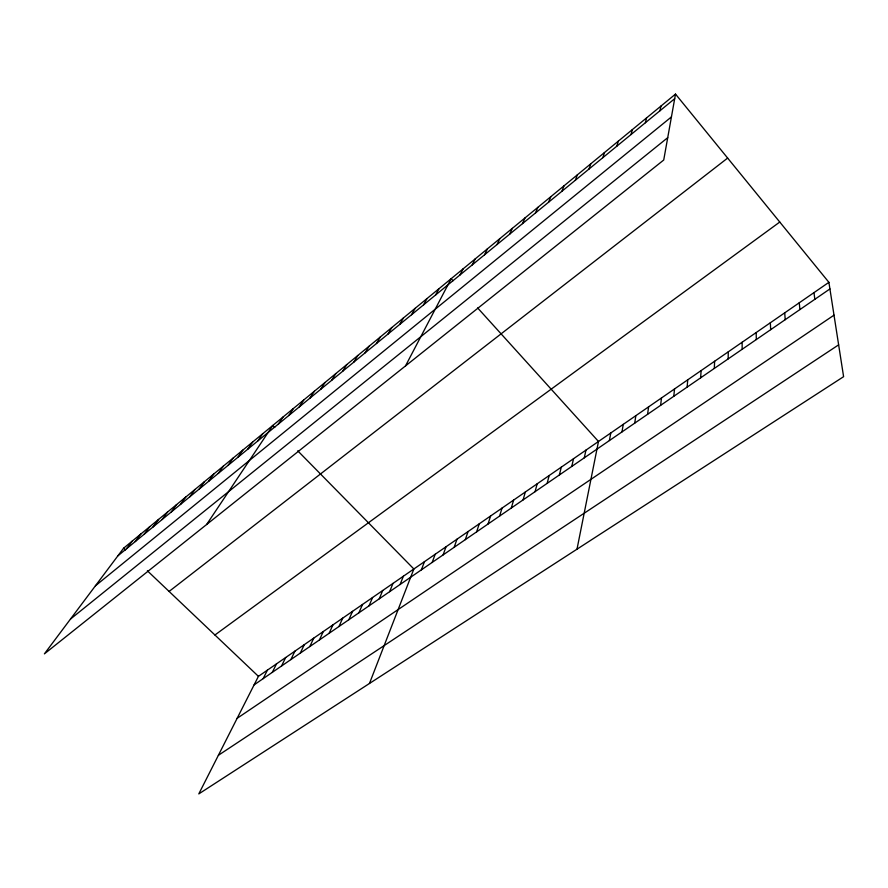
<?xml version="1.0" encoding="UTF-8"?>
<svg xmlns="http://www.w3.org/2000/svg" width="888" height="888" viewBox="0 0 888 888"><rect width="100%" height="100%" fill="white"/><g stroke="black" fill="none" stroke-linecap="round" stroke-linejoin="round"><path stroke-width="1.33" d="M728.138 358.919L728.293 351.815M714.307 368.431L714.618 361.261M700.643 377.822L701.098 370.596M687.134 387.113L687.734 379.82M673.792 396.281L674.536 388.944M660.617 405.35L661.493 397.946M647.585 414.308L648.595 406.859M634.709 423.165L635.852 415.662M621.977 431.912L623.254 424.364M675.513 94.095L663.725 160.018L44.4 653.868L123.599 548.207L675.513 94.095L828.893 282.329L843.6 376.679L198.801 793.905L258.43 676.345L828.893 282.329M609.401 440.559L610.8 432.956M577 549.184L598.49 441.469L477.655 307.947M659.939 110.789L660.938 106.094M584.293 457.831L585.947 450.127M571.772 466.444L573.537 458.696M645.387 122.744L646.542 117.938M559.385 474.958L561.283 467.166M547.152 483.372L549.161 475.535M535.064 491.686L537.173 483.816M631.013 134.543L632.345 129.626M523.099 499.9L525.33 491.996M511.288 508.036L513.619 500.088M616.838 146.187L618.314 141.159M499.6 516.072L502.031 508.091M488.045 524.009L490.587 515.995M602.841 157.676L604.473 152.547M476.623 531.868L479.265 523.82M465.323 539.638L468.065 531.557M589.022 169.02L590.809 163.792M454.145 547.319L456.987 539.205M443.101 554.922L446.031 546.775M575.38 180.22L577.311 174.892M432.167 562.426L435.187 554.256M421.367 569.863L424.464 561.66M561.904 191.286L563.991 185.858M369.464 683.471L413.864 568.986L297.735 450.827M400.1 584.493L403.374 576.234M548.606 202.198L550.826 196.692M389.632 591.686L392.984 583.405M379.276 598.801L382.717 590.498M369.042 605.838L372.56 597.513M535.475 212.987L537.828 207.381M358.907 612.809L362.504 604.462M522.499 223.632L524.997 217.949M348.873 619.702L352.547 611.344M338.961 626.528L342.701 618.137M329.137 633.277L332.945 624.875M509.69 234.155L512.321 228.371M319.414 639.959L323.299 631.535M309.801 646.575L313.753 638.139M497.036 244.544L499.789 238.683M300.277 653.124L304.295 644.666M290.853 659.606L294.938 651.126M484.537 254.801L487.412 248.862M281.529 666.011L285.681 657.52M272.294 672.36L276.501 663.858M472.194 264.935L475.191 258.93M263.159 678.654L267.421 670.129M459.995 274.958L463.103 268.864M405.505 365.923L451.171 278.688L453.002 280.719M435.664 294.927L439.005 288.7M423.532 304.884L426.984 298.579M411.555 314.729L415.118 308.358M399.722 324.442L403.385 318.004M388.023 334.043L391.786 327.539M376.468 343.534L380.33 336.974M365.046 352.902L369.019 346.287M353.768 362.171L357.82 355.489M342.613 371.328L346.764 364.591M331.59 380.375L335.831 373.582M320.701 389.321L325.03 382.473M309.923 398.168L314.341 391.264M299.278 406.904L303.785 399.955M288.755 415.551L293.34 408.547M278.355 424.087L283.006 417.049M206.604 524.531L272.794 425.452L274.725 427.406M257.886 440.892L262.693 433.755M247.83 449.15L252.714 441.98M237.873 457.32L242.835 450.105M228.038 465.401L233.056 458.141M218.304 473.393L223.399 466.1M208.68 481.296L213.83 473.959M199.156 489.11L204.373 481.74M189.732 496.847L195.016 489.443M180.419 504.495L185.758 497.058M171.195 512.065L176.601 504.595M162.071 519.558L167.532 512.054M153.047 526.961L158.564 519.436M144.122 534.299L149.684 526.739M135.276 541.558L140.903 533.966M126.529 548.74L132.212 541.125M117.871 555.844L674.691 98.679M95.405 585.825L671.428 116.916M70.485 619.069L667.721 137.673M169.109 591.441L727.638 158.075M214.929 634.998L779.764 222.044M254.101 684.87L829.925 288.933M237.14 718.314L834.01 315.162M218.393 755.288L838.638 344.855M123.599 548.207L125.441 549.95M147.386 570.806L258.43 676.345M813.985 292.629L814.829 299.312M799.255 302.797L799.922 309.557M784.715 312.842L785.214 319.68M770.351 322.766L770.673 329.67M756.154 332.567L756.321 339.538M742.146 342.246L742.146 349.284"/></g></svg>
